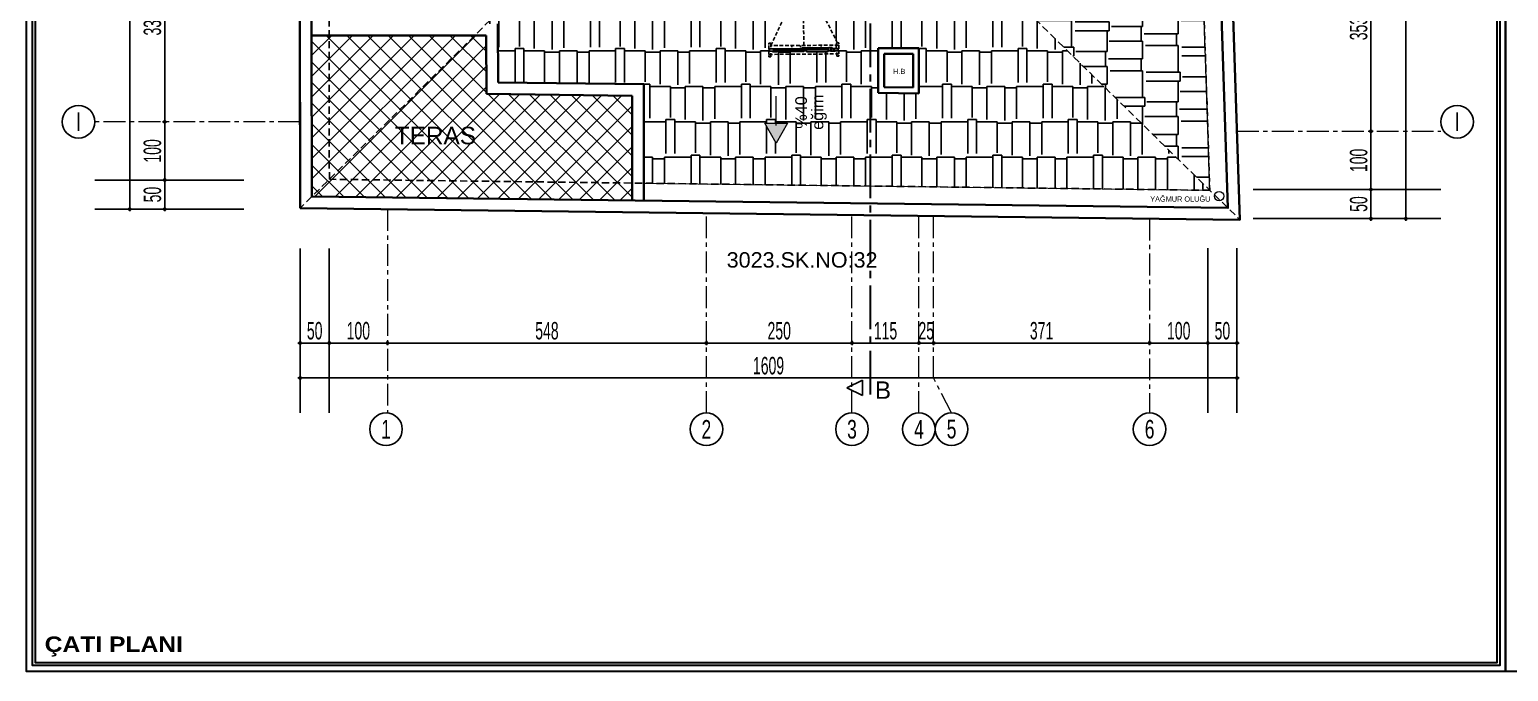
# Model space of a CAD drawing. Extents: x 386248 to 427517, y 4539405 to 4542296.
# Drawn here: x 400930 to 403469, y 4539405 to 4540508 of the extents above; entities that cross this region are included whole.
import ezdxf
from ezdxf.enums import TextEntityAlignment as Align

# ---------------------------------------------------------------- set-up
doc = ezdxf.new("R2010")
doc.units = 0
for name, pattern in [('CENTER', [2, 1.25, -0.25, 0.25, -0.25]), ('CENTER2', [1.125, 0.75, -0.125, 0.125, -0.125]), ('CENTERX2', [4, 2.5, -0.5, 0.5, -0.5]), ('DASHED2', [0.375, 0.25, -0.125]), ('DUZ', [0]), ('HIDDEN', [9.525, 6.35, -3.175])]:
    doc.linetypes.add(name, pattern=pattern)
for name, color, linetype, lineweight in [('AKS', 251, 'CENTERX2', 20), ('AKS YAZISI', 4, 'Continuous', 25), ('ASIK', 3, 'Continuous', 20), ('DIŞ 2', 167, 'Continuous', 25), ('DUVAR', 4, 'Continuous', 35), ('GOR1', 51, 'Continuous', 25), ('KOTLAR', 63, 'Continuous', 30), ('MERDIVEN', 161, 'Continuous', 15), ('OLCU10', 2, 'Continuous', 25), ('t', 11, 'Continuous', 5), ('tarama ıslak zemin', 216, 'Continuous', 9), ('tarama2', 8, 'Continuous', 25), ('YAZILAR', 1, 'Continuous', 30)]:
    doc.layers.add(name, color=color, linetype=linetype, lineweight=lineweight)
for name, color, linetype in [('DIM', 7, 'Continuous'), ('duvar-kesim', 250, 'Continuous'), ('mahal', 7, 'Continuous'), ('Standart', 7, 'Continuous'), ('Y-IMAR', 15, 'DUZ')]:
    doc.layers.add(name, color=color, linetype=linetype)
doc.styles.add('arial_1_18', font='arial.ttf', dxfattribs={"height": 0.2})
doc.styles.add('RomanSTA', font='')
doc.styles.get("Standard").update_dxf_attribs({"font": 'arial.ttf'})
doc.styles.add('T', font='ISOt.shx', dxfattribs={"width": 0.6})
doc.styles.add('UNIV', font='', dxfattribs={"width": 0.7})
doc.styles.get('RomanSTA').set_extended_font_data('Arial')
doc.styles.get('UNIV').set_extended_font_data('Comic Sans MS')
doc.dimstyles.new('DOT2', dxfattribs={"dimtxt": 20, "dimasz": 0.7, "dimexe": 5, "dimexo": 5, "dimgap": 6, "dimtad": 1, "dimdec": 0, "dimdsep": 46, "dimtxsty": 'T', "dimblk1": 'SEL2', "dimblk2": 'SEL2', "dimsah": 1, "dimcen": 0, "dimse1": 1, "dimse2": 1, "dimclrd": 256, "dimclre": 256, "dimclrt": 256, "dimadec": 0, "dimazin": 0, "dimtfac": 1, "dimtdec": 0, "dimtix": 1, "dimtmove": 2, "dimatfit": 3, "dimldrblk": 'SEL2', "dimfxl": 1, "dimtolj": 1, "dimtzin": 0, "dimarcsym": 0})

# ---------------------------------------------------------------- blocks, each defined once
blk = doc.blocks.new('50505')
at = {"layer": 'Y-IMAR', "color": 6, "linetype": 'DASHED2', "ltscale": 50}
for q in [(398698.3, 4546588.1), (400311.7, 4546567.9)]:
    blk.add_line((399490.7, 4547372.3), q, dxfattribs=at)
blk.add_lwpolyline([(399490.7, 4547372.3), (399490.7, 4548014.4)], dxfattribs=at)
blk = doc.blocks.new('G$C086A00F8')
blk.add_line((18.9, 80.4), (18.9, 30.3))
blk.add_lwpolyline([(39.4, 34.1), (19.7, 0), (0, 34)], close=True)
for points in [[(19.7, 0), (39.4, 34.1), (0, 34)], [(39.4, 34.1), (0, 34), (19.7, 0), (39.4, 34.1)], [(0, 34), (19.7, 0), (39.4, 34.1), (0, 34)]]:
    blk.add_solid(points)
for s, p in [('%40', (72.5, 24.7)), ('eğim', (100.6, 22.8))]:
    blk.add_text(s, height=20, rotation=90).set_placement(p)
blk = doc.blocks.new('AKS-NO')
blk.add_circle((0, 0), 35)
at = {"color": 7, "style": 'UNIV', "width": 0.7}
blk.add_attdef('AKS-NO', text='', height=40, dxfattribs=at).set_placement((0, 0), align=Align.MIDDLE)
blk = doc.blocks.new('SEL2')
at = {"layer": 'OLCU10'}
for p, q in [((5.25, 0), (-5.25, 0)), ((0, 5.25), (0, -3.95))]:
    blk.add_line(p, q, dxfattribs=at)
blk.add_circle((0, 0), 2.75, dxfattribs=at)
blk = doc.blocks.new('*D3743')
at = {"layer": 'Defpoints', "color": 0}
for p in [(403003.2, 4539909.2), (401394.6, 4539849.2), (403003.2, 4539849.2)]:
    blk.add_point(p, dxfattribs=at)
at = {"layer": 'DIŞ 2', "lineweight": -2}
blk.add_line((401395.3, 4539909.2), (403002.5, 4539909.2), dxfattribs=at)
at = {"layer": 'DIŞ 2', "linetype": 'ByBlock', "lineweight": -2, "xscale": 0.7, "yscale": 0.7, "zscale": 0.7, "rotation": 180}
blk.add_blockref('SEL2', (401394.6, 4539909.2), dxfattribs=at)
at = {"layer": 'DIŞ 2', "linetype": 'ByBlock', "lineweight": -2, "xscale": 0.7, "yscale": 0.7, "zscale": 0.7}
blk.add_blockref('SEL2', (403003.2, 4539909.2), dxfattribs=at)
at = {"layer": 'DIŞ 2', "insert": (402198.9, 4539930.2), "char_height": 30, "attachment_point": 5, "style": 'T'}
blk.add_mtext('\\A1;1609', dxfattribs=at)
blk = doc.blocks.new('*D3744')
at = {"layer": 'Defpoints', "color": 0}
for p in [(401102.1, 4541627.4), (401127.3, 4541627.4), (401127.3, 4540199.2)]:
    blk.add_point(p, dxfattribs=at)
at = {"layer": 'DIŞ 2', "lineweight": -2}
blk.add_line((401102.1, 4540199.9), (401102.1, 4541626.7), dxfattribs=at)
at = {"layer": 'DIŞ 2', "linetype": 'ByBlock', "lineweight": -2, "xscale": 0.7, "yscale": 0.7, "zscale": 0.7}
for p, rotation in [((401102.1, 4541627.4), 90), ((401102.1, 4540199.2), 270)]:
    blk.add_blockref('SEL2', p, dxfattribs=dict(at, rotation=rotation))
at = {"layer": 'DIŞ 2', "insert": (401081.1, 4540913.3), "char_height": 30, "attachment_point": 5, "rotation": 90, "style": 'T'}
blk.add_mtext('\\A1;1428', dxfattribs=at)
blk = doc.blocks.new('*D3752')
at = {"layer": 'ASIK', "lineweight": -2}
blk.add_line((401162.1, 4540685.1), (401162.1, 4540349.9), dxfattribs=at)
at = {"layer": 'Defpoints', "color": 0}
for p in [(401189.4, 4540685.8), (401162.1, 4540349.2), (401190, 4540349.2)]:
    blk.add_point(p, dxfattribs=at)
at = {"layer": 'ASIK', "linetype": 'ByBlock', "lineweight": -2, "xscale": 0.7, "yscale": 0.7, "zscale": 0.7}
for p, rotation in [((401162.1, 4540685.8), 90), ((401162.1, 4540349.2), 270)]:
    blk.add_blockref('SEL2', p, dxfattribs=dict(at, rotation=rotation))
at = {"layer": 'ASIK', "insert": (401141.1, 4540517.5), "char_height": 30, "attachment_point": 5, "rotation": 90, "style": 'T'}
blk.add_mtext('\\A1;337', dxfattribs=at)
blk = doc.blocks.new('*D3753')
at = {"layer": 'Defpoints', "color": 0}
for p in [(401190, 4540349.2), (401162.1, 4540249.2), (401190, 4540249.2)]:
    blk.add_point(p, dxfattribs=at)
at = {"layer": 'GOR1', "lineweight": -2}
blk.add_line((401162.1, 4540348.5), (401162.1, 4540249.9), dxfattribs=at)
at = {"layer": 'GOR1', "linetype": 'ByBlock', "lineweight": -2, "xscale": 0.7, "yscale": 0.7, "zscale": 0.7}
for p, rotation in [((401162.1, 4540349.2), 90), ((401162.1, 4540249.2), 270)]:
    blk.add_blockref('SEL2', p, dxfattribs=dict(at, rotation=rotation))
at = {"layer": 'GOR1', "insert": (401141.1, 4540299.2), "char_height": 30, "attachment_point": 5, "rotation": 90, "style": 'T'}
blk.add_mtext('\\A1;100', dxfattribs=at)
blk = doc.blocks.new('*D3754')
at = {"layer": 'Defpoints', "color": 0}
for p in [(401444.6, 4539990.5), (401544.6, 4539990.5), (401544.6, 4539969.2)]:
    blk.add_point(p, dxfattribs=at)
at = {"layer": 'GOR1', "lineweight": -2}
blk.add_line((401445.3, 4539969.2), (401543.9, 4539969.2), dxfattribs=at)
at = {"layer": 'GOR1', "linetype": 'ByBlock', "lineweight": -2, "xscale": 0.7, "yscale": 0.7, "zscale": 0.7, "rotation": 180}
blk.add_blockref('SEL2', (401444.6, 4539969.2), dxfattribs=at)
at = {"layer": 'GOR1', "linetype": 'ByBlock', "lineweight": -2, "xscale": 0.7, "yscale": 0.7, "zscale": 0.7}
blk.add_blockref('SEL2', (401544.6, 4539969.2), dxfattribs=at)
at = {"layer": 'GOR1', "insert": (401494.6, 4539990.2), "char_height": 30, "attachment_point": 5, "style": 'T'}
blk.add_mtext('\\A1;100', dxfattribs=at)
blk = doc.blocks.new('*D3755')
at = {"layer": 'ASIK', "lineweight": -2}
blk.add_line((401545.3, 4539969.2), (402091.5, 4539969.2), dxfattribs=at)
at = {"layer": 'Defpoints', "color": 0}
for p in [(402092.2, 4540007.2), (401544.6, 4539990.5), (402092.2, 4539969.2)]:
    blk.add_point(p, dxfattribs=at)
at = {"layer": 'ASIK', "linetype": 'ByBlock', "lineweight": -2, "xscale": 0.7, "yscale": 0.7, "zscale": 0.7, "rotation": 180}
blk.add_blockref('SEL2', (401544.6, 4539969.2), dxfattribs=at)
at = {"layer": 'ASIK', "linetype": 'ByBlock', "lineweight": -2, "xscale": 0.7, "yscale": 0.7, "zscale": 0.7}
blk.add_blockref('SEL2', (402092.2, 4539969.2), dxfattribs=at)
at = {"layer": 'ASIK', "insert": (401818.4, 4539990.2), "char_height": 30, "attachment_point": 5, "style": 'T'}
blk.add_mtext('\\A1;548', dxfattribs=at)
blk = doc.blocks.new('*D3756')
at = {"layer": 'ASIK', "lineweight": -2}
blk.add_line((402092.9, 4539969.2), (402341.5, 4539969.2), dxfattribs=at)
at = {"layer": 'Defpoints', "color": 0}
for p in [(402092.2, 4540007.2), (402342.2, 4540007.2), (402342.2, 4539969.2)]:
    blk.add_point(p, dxfattribs=at)
at = {"layer": 'ASIK', "linetype": 'ByBlock', "lineweight": -2, "xscale": 0.7, "yscale": 0.7, "zscale": 0.7, "rotation": 180}
blk.add_blockref('SEL2', (402092.2, 4539969.2), dxfattribs=at)
at = {"layer": 'ASIK', "linetype": 'ByBlock', "lineweight": -2, "xscale": 0.7, "yscale": 0.7, "zscale": 0.7}
blk.add_blockref('SEL2', (402342.2, 4539969.2), dxfattribs=at)
at = {"layer": 'ASIK', "insert": (402217.2, 4539990.2), "char_height": 30, "attachment_point": 5, "style": 'T'}
blk.add_mtext('\\A1;250', dxfattribs=at)
blk = doc.blocks.new('*D3757')
at = {"layer": 'ASIK', "lineweight": -2}
blk.add_line((402342.9, 4539969.2), (402456.5, 4539969.2), dxfattribs=at)
at = {"layer": 'Defpoints', "color": 0}
for p in [(402342.2, 4540007.2), (402457.2, 4539994.9), (402457.2, 4539969.2)]:
    blk.add_point(p, dxfattribs=at)
at = {"layer": 'ASIK', "linetype": 'ByBlock', "lineweight": -2, "xscale": 0.7, "yscale": 0.7, "zscale": 0.7, "rotation": 180}
blk.add_blockref('SEL2', (402342.2, 4539969.2), dxfattribs=at)
at = {"layer": 'ASIK', "linetype": 'ByBlock', "lineweight": -2, "xscale": 0.7, "yscale": 0.7, "zscale": 0.7}
blk.add_blockref('SEL2', (402457.2, 4539969.2), dxfattribs=at)
at = {"layer": 'ASIK', "insert": (402399.7, 4539990.2), "char_height": 30, "attachment_point": 5, "style": 'T'}
blk.add_mtext('\\A1;115', dxfattribs=at)
blk = doc.blocks.new('*D3758')
at = {"layer": 'ASIK', "lineweight": -2}
for p, q in [((402456.5, 4539969.2), (402455.8, 4539969.2)), ((402457.2, 4539969.2), (402482.2, 4539969.2)), ((402482.9, 4539969.2), (402483.6, 4539969.2))]:
    blk.add_line(p, q, dxfattribs=at)
at = {"layer": 'Defpoints', "color": 0}
for p in [(402457.2, 4539994.9), (402482.2, 4539994.9), (402482.2, 4539969.2)]:
    blk.add_point(p, dxfattribs=at)
at = {"layer": 'ASIK', "linetype": 'ByBlock', "lineweight": -2, "xscale": 0.7, "yscale": 0.7, "zscale": 0.7}
blk.add_blockref('SEL2', (402457.2, 4539969.2), dxfattribs=at)
at = {"layer": 'ASIK', "linetype": 'ByBlock', "lineweight": -2, "xscale": 0.7, "yscale": 0.7, "zscale": 0.7, "rotation": 180}
blk.add_blockref('SEL2', (402482.2, 4539969.2), dxfattribs=at)
at = {"layer": 'ASIK', "insert": (402469.7, 4539990.2), "char_height": 30, "attachment_point": 5, "style": 'T'}
blk.add_mtext('\\A1;25', dxfattribs=at)
blk = doc.blocks.new('*D3759')
at = {"layer": 'ASIK', "lineweight": -2}
blk.add_line((402482.9, 4539969.2), (402852.5, 4539969.2), dxfattribs=at)
at = {"layer": 'Defpoints', "color": 0}
for p in [(402482.2, 4539994.9), (402853.2, 4539994.9), (402853.2, 4539969.2)]:
    blk.add_point(p, dxfattribs=at)
at = {"layer": 'ASIK', "linetype": 'ByBlock', "lineweight": -2, "xscale": 0.7, "yscale": 0.7, "zscale": 0.7, "rotation": 180}
blk.add_blockref('SEL2', (402482.2, 4539969.2), dxfattribs=at)
at = {"layer": 'ASIK', "linetype": 'ByBlock', "lineweight": -2, "xscale": 0.7, "yscale": 0.7, "zscale": 0.7}
blk.add_blockref('SEL2', (402853.2, 4539969.2), dxfattribs=at)
at = {"layer": 'ASIK', "insert": (402667.7, 4539990.2), "char_height": 30, "attachment_point": 5, "style": 'T'}
blk.add_mtext('\\A1;371', dxfattribs=at)
blk = doc.blocks.new('*D3760')
at = {"layer": 'Defpoints', "color": 0}
for p in [(402853.2, 4539994.9), (402953.2, 4539994.9), (402953.2, 4539969.2)]:
    blk.add_point(p, dxfattribs=at)
at = {"layer": 'GOR1', "lineweight": -2}
blk.add_line((402853.9, 4539969.2), (402952.5, 4539969.2), dxfattribs=at)
at = {"layer": 'GOR1', "linetype": 'ByBlock', "lineweight": -2, "xscale": 0.7, "yscale": 0.7, "zscale": 0.7, "rotation": 180}
blk.add_blockref('SEL2', (402853.2, 4539969.2), dxfattribs=at)
at = {"layer": 'GOR1', "linetype": 'ByBlock', "lineweight": -2, "xscale": 0.7, "yscale": 0.7, "zscale": 0.7}
blk.add_blockref('SEL2', (402953.2, 4539969.2), dxfattribs=at)
at = {"layer": 'GOR1', "insert": (402903.2, 4539990.2), "char_height": 30, "attachment_point": 5, "style": 'T'}
blk.add_mtext('\\A1;100', dxfattribs=at)
blk = doc.blocks.new('*D3761')
at = {"layer": 'Defpoints', "color": 0}
for p in [(403293.2, 4541627.4), (403293.2, 4541627.4), (403353.2, 4540182.9)]:
    blk.add_point(p, dxfattribs=at)
at = {"layer": 'DIŞ 2', "lineweight": -2}
blk.add_line((403293.2, 4540183.6), (403293.2, 4541626.7), dxfattribs=at)
at = {"layer": 'DIŞ 2', "linetype": 'ByBlock', "lineweight": -2, "xscale": 0.7, "yscale": 0.7, "zscale": 0.7}
for p, rotation in [((403293.2, 4541627.4), 90), ((403293.2, 4540182.9), 270)]:
    blk.add_blockref('SEL2', p, dxfattribs=dict(at, rotation=rotation))
at = {"layer": 'DIŞ 2', "insert": (403272.2, 4540905.1), "char_height": 30, "attachment_point": 5, "rotation": 90, "style": 'T'}
blk.add_mtext('\\A1;1444', dxfattribs=at)
blk = doc.blocks.new('*D3769')
at = {"layer": 'ASIK', "lineweight": -2}
blk.add_line((403233.2, 4540685.1), (403233.2, 4540333.6), dxfattribs=at)
at = {"layer": 'Defpoints', "color": 0}
for p in [(403209.2, 4540685.8), (403209.2, 4540332.9), (403233.2, 4540332.9)]:
    blk.add_point(p, dxfattribs=at)
at = {"layer": 'ASIK', "linetype": 'ByBlock', "lineweight": -2, "xscale": 0.7, "yscale": 0.7, "zscale": 0.7}
for p, rotation in [((403233.2, 4540685.8), 90), ((403233.2, 4540332.9), 270)]:
    blk.add_blockref('SEL2', p, dxfattribs=dict(at, rotation=rotation))
at = {"layer": 'ASIK', "insert": (403212.2, 4540509.3), "char_height": 30, "attachment_point": 5, "rotation": 90, "style": 'T'}
blk.add_mtext('\\A1;353', dxfattribs=at)
blk = doc.blocks.new('*D3770')
at = {"layer": 'Defpoints', "color": 0}
for p in [(403209.2, 4540332.9), (403209.2, 4540232.9), (403233.2, 4540232.9)]:
    blk.add_point(p, dxfattribs=at)
at = {"layer": 'GOR1', "lineweight": -2}
blk.add_line((403233.2, 4540332.2), (403233.2, 4540233.6), dxfattribs=at)
at = {"layer": 'GOR1', "linetype": 'ByBlock', "lineweight": -2, "xscale": 0.7, "yscale": 0.7, "zscale": 0.7}
for p, rotation in [((403233.2, 4540332.9), 90), ((403233.2, 4540232.9), 270)]:
    blk.add_blockref('SEL2', p, dxfattribs=dict(at, rotation=rotation))
at = {"layer": 'GOR1', "insert": (403212.2, 4540282.9), "char_height": 30, "attachment_point": 5, "rotation": 90, "style": 'T'}
blk.add_mtext('\\A1;100', dxfattribs=at)
blk = doc.blocks.new('*D3771')
at = {"layer": 'Defpoints', "color": 0}
for p in [(401251.9, 4540249.2), (401162.1, 4540199.2), (401251.9, 4540199.2)]:
    blk.add_point(p, dxfattribs=at)
at = {"layer": 'GOR1', "lineweight": -2}
blk.add_line((401162.1, 4540248.5), (401162.1, 4540199.9), dxfattribs=at)
at = {"layer": 'GOR1', "linetype": 'ByBlock', "lineweight": -2, "xscale": 0.7, "yscale": 0.7, "zscale": 0.7}
for p, rotation in [((401162.1, 4540249.2), 90), ((401162.1, 4540199.2), 270)]:
    blk.add_blockref('SEL2', p, dxfattribs=dict(at, rotation=rotation))
at = {"layer": 'GOR1', "insert": (401141.1, 4540224.2), "char_height": 30, "attachment_point": 5, "rotation": 90, "style": 'T'}
blk.add_mtext('\\A1;50', dxfattribs=at)
blk = doc.blocks.new('*D3772')
at = {"layer": 'Defpoints', "color": 0}
for p in [(401394.6, 4540051.3), (401444.6, 4540051.3), (401444.6, 4539969.2)]:
    blk.add_point(p, dxfattribs=at)
at = {"layer": 'GOR1', "lineweight": -2}
blk.add_line((401395.3, 4539969.2), (401443.9, 4539969.2), dxfattribs=at)
at = {"layer": 'GOR1', "linetype": 'ByBlock', "lineweight": -2, "xscale": 0.7, "yscale": 0.7, "zscale": 0.7, "rotation": 180}
blk.add_blockref('SEL2', (401394.6, 4539969.2), dxfattribs=at)
at = {"layer": 'GOR1', "linetype": 'ByBlock', "lineweight": -2, "xscale": 0.7, "yscale": 0.7, "zscale": 0.7}
blk.add_blockref('SEL2', (401444.6, 4539969.2), dxfattribs=at)
at = {"layer": 'GOR1', "insert": (401419.6, 4539990.2), "char_height": 30, "attachment_point": 5, "style": 'T'}
blk.add_mtext('\\A1;50', dxfattribs=at)
blk = doc.blocks.new('*D3773')
at = {"layer": 'Defpoints', "color": 0}
for p in [(403192, 4540232.9), (403192, 4540182.9), (403233.2, 4540182.9)]:
    blk.add_point(p, dxfattribs=at)
at = {"layer": 'GOR1', "lineweight": -2}
blk.add_line((403233.2, 4540232.2), (403233.2, 4540183.6), dxfattribs=at)
at = {"layer": 'GOR1', "linetype": 'ByBlock', "lineweight": -2, "xscale": 0.7, "yscale": 0.7, "zscale": 0.7}
for p, rotation in [((403233.2, 4540232.9), 90), ((403233.2, 4540182.9), 270)]:
    blk.add_blockref('SEL2', p, dxfattribs=dict(at, rotation=rotation))
at = {"layer": 'GOR1', "insert": (403212.2, 4540207.9), "char_height": 30, "attachment_point": 5, "rotation": 90, "style": 'T'}
blk.add_mtext('\\A1;50', dxfattribs=at)
blk = doc.blocks.new('*D3776')
at = {"layer": 'Defpoints', "color": 0}
for p in [(402953.2, 4540008.3), (403003.2, 4540008.3), (403003.2, 4539969.2)]:
    blk.add_point(p, dxfattribs=at)
at = {"layer": 'GOR1', "lineweight": -2}
blk.add_line((402953.9, 4539969.2), (403002.5, 4539969.2), dxfattribs=at)
at = {"layer": 'GOR1', "linetype": 'ByBlock', "lineweight": -2, "xscale": 0.7, "yscale": 0.7, "zscale": 0.7, "rotation": 180}
blk.add_blockref('SEL2', (402953.2, 4539969.2), dxfattribs=at)
at = {"layer": 'GOR1', "linetype": 'ByBlock', "lineweight": -2, "xscale": 0.7, "yscale": 0.7, "zscale": 0.7}
blk.add_blockref('SEL2', (403003.2, 4539969.2), dxfattribs=at)
at = {"layer": 'GOR1', "insert": (402978.2, 4539990.2), "char_height": 30, "attachment_point": 5, "style": 'T'}
blk.add_mtext('\\A1;50', dxfattribs=at)
blk = doc.blocks.new('G$C5DD4B624')
at = {"layer": 'Standart', "color": 2, "linetype": 'Continuous', "lineweight": -3, "ltscale": 100}
for points in [[(1052.2, 2101.9), (1025.5, 2088.6)], [(1052.2, 2075.3), (1025.5, 2088.6)], [(1052.2, 2101.9), (1052.2, 2075.3)], [(-239.1, 871.7), (-225.8, 898.4)], [(-212.4, 871.7), (-225.8, 898.4)], [(1993, 871.7), (2006.3, 898.4)], [(2019.6, 871.7), (2006.3, 898.4)], [(-239.1, 871.7), (-212.4, 871.7)], [(1993, 871.7), (2019.6, 871.7)], [(1052.2, 139.3), (1025.5, 126)], [(1052.2, 139.3), (1052.2, 112.7)], [(1052.2, 112.7), (1025.5, 126)]]:
    blk.add_lwpolyline(points, dxfattribs=at)
at = {"layer": 'Standart', "color": 2, "linetype": 'CENTER2', "lineweight": 30, "ltscale": 100}
for points in [[(1065.5, 2101.9), (1065.5, 112.7)], [(-239.1, 858.4), (2019.6, 858.4)]]:
    blk.add_lwpolyline(points, dxfattribs=at)
at = {"layer": 'Standart', "color": 51, "linetype": 'Continuous', "lineweight": -3, "ltscale": 100, "style": 'arial_1_18'}
for s, p in [('B', (1073.6, 2070)), ('A', (-236.6, 823.4)), ('A', (1991.4, 823.4)), ('B', (1073.6, 107.1))]:
    blk.add_text(s, height=30, dxfattribs=at).set_placement(p)
blk = doc.blocks.new('fm-win2')
at = {"color": 8, "linetype": 'Continuous'}
for p, q in [((11, 1.4), (11, 0.2)), ((11, 1.4), (54.3, 1.4)), ((11, 0.2), (54.3, 0.2)), ((12, 1.4), (12, 0.2)), ((12.8, 3), (52.5, 3)), ((53.3, 1.4), (53.3, 0.2)), ((54.3, 1.4), (54.3, 0.2)), ((63.9, 0.3), (63.9, -0.9)), ((63.9, 0.3), (103.2, 0.3)), ((64.9, 0.3), (64.9, -0.9)), ((102.2, 0.3), (102.2, -0.9)), ((103.2, 0.3), (103.2, -0.9)), ((12.9, -1.9), (52.3, -1.9)), ((63.9, -0.9), (103.2, -0.9)), ((65.4, -3.3), (101.6, -3.3))]:
    blk.add_line(p, q, dxfattribs=at)
at = {"linetype": 'Continuous'}
for points in [[(7, -1.8), (0, -1.8), (0, 1.8), (7, 1.8)], [(7.5, -1.7), (7.5, -0.1), (7.2, -0.1), (7.2, 0.2), (7.5, 0.2), (7.5, 0.7), (7.2, 0.7), (7.2, 1), (7.5, 1), (7.5, 2), (6.2, 2), (6.2, 2.7), (5.6, 2.7), (5.5, 2), (5.2, 2), (5.4, 3), (12.5, 3), (12.7, 2), (12.4, 2), (12.3, 2.7), (11.7, 2.7), (11.7, 2), (10.5, 2), (10.5, 1), (10.8, 1), (10.8, 0.7), (10.5, 0.7), (10.5, 0.2), (10.8, 0.2), (10.8, -0.1), (10.5, -0.1), (10.5, -1.7), (10.8, -1.7), (10.8, -2), (7.2, -2), (7.2, -1.7)], [(58, 2), (59.2, 2), (59.2, 2.7), (59.8, 2.7), (59.9, 2), (60.2, 2), (60, 3), (52.8, 3), (52.6, 2), (52.9, 2), (53, 2.7), (53.5, 2.7), (53.5, 2), (54.7, 2), (54.7, 1), (54.4, 1), (54.4, 0.7), (54.7, 0.7), (54.7, 0.2), (54.4, 0.2), (54.4, -0.1), (54.7, -0.1), (54.7, -1.7), (54.4, -1.7), (54.4, -2), (58.3, -2), (58.3, -1.7), (58, -1.7), (58, -0.1), (58.3, -0.1), (58.3, 0.2), (58, 0.2), (58, 0.7), (58.3, 0.7), (58.3, 1), (58, 1)], [(63.1, -1.2), (63.1, 0.9), (63.9, 0.9), (63.9, 1.6), (64.4, 1.6), (64.5, 0.9), (64.9, 0.9), (64.7, 1.9), (59.8, 1.9), (59.8, 1.6), (59.9, 1.6), (59.9, 0.8), (59.1, 0.8), (59.1, -0.2), (60.1, -0.2), (60.1, -1.8), (59.1, -1.8), (59.1, -2.3), (57.5, -2.3), (57.5, -3.5), (63.4, -3.5), (63.4, -3.2), (63.1, -3.2), (63.1, -1.4), (63.4, -1.4), (63.4, -1.2)], [(104, -1.4), (103.7, -1.4), (103.7, -1.2), (104, -1.2), (104, 0.9), (103.1, 0.9), (103.1, 1.6), (102.6, 1.6), (102.5, 0.9), (102.2, 0.9), (102.4, 1.9), (107.3, 1.9), (107.3, 1.6), (107.2, 1.6), (107.2, 0.8), (108, 0.8), (108, -0.2), (107, -0.2), (107, -1.8), (108, -1.8), (108, -2.3), (109.5, -2.3), (109.5, -3.5), (103.7, -3.5), (103.7, -3.2), (104, -3.2)], [(109, 0.7), (108.7, 0.7), (108.7, 1), (109, 1), (109, 2), (107.8, 2), (107.8, 2.7), (107.2, 2.7), (107.1, 2), (106.8, 2), (107, 3), (114.4, 3), (114.6, 2), (114.2, 2), (114.1, 2.7), (113.6, 2.7), (113.6, 2), (112.3, 2), (112.3, 1), (112.6, 1), (112.6, 0.7), (112.3, 0.7), (112.3, 0.2), (112.6, 0.2), (112.6, -0.1), (112.3, -0.1), (112.3, -1.7), (112.6, -1.7), (112.6, -2), (108.7, -2), (108.7, -1.7), (109, -1.7), (109, -0.1), (108.7, -0.1), (108.7, 0.2), (109, 0.2)], [(113, -1.8), (120, -1.8), (120, 1.8), (113, 1.8)]]:
    blk.add_lwpolyline(points, close=True, dxfattribs=at)
at = {"color": 8, "linetype": 'Continuous'}
blk.add_lwpolyline([(63.4, 1.9), (65.2, 3.7), (101.8, 3.7), (103.6, 1.9)], dxfattribs=at)
for points in [[(10.9, -1.4), (10.9, -1.9), (12.6, -1.9), (12.6, -0.5), (12.3, -0.5), (12.3, -1), (11.8, -1), (11.8, -0.5), (11.5, -0.5), (11.5, -1.1), (10.7, -1.1), (10.7, -0.5), (10.6, -0.5), (10.6, -1.4)], [(54.3, -1.4), (54.3, -1.9), (52.6, -1.9), (52.6, -0.5), (52.9, -0.5), (52.9, -1), (53.4, -1), (53.4, -0.5), (53.7, -0.5), (53.7, -1.1), (54.5, -1.1), (54.5, -0.5), (54.6, -0.5), (54.6, -1.4)], [(63.2, -2.4), (63.5, -2.4), (63.5, -3.3), (65.2, -3.3), (65.2, -1.6), (64.9, -1.6), (64.9, -2.1), (64.4, -2.1), (64.4, -1.6), (64.1, -1.6), (64.1, -2.1), (63.3, -2.1), (63.3, -1.6), (63.2, -1.6)], [(103.9, -2.4), (103.6, -2.4), (103.6, -3.3), (101.9, -3.3), (101.9, -1.6), (102.2, -1.6), (102.2, -2.1), (102.7, -2.1), (102.7, -1.6), (103, -1.6), (103, -2.1), (103.8, -2.1), (103.8, -1.6), (103.9, -1.6)]]:
    blk.add_lwpolyline(points, close=True, dxfattribs=at)
blk = doc.blocks.new('güvercinli')
at = {"layer": 'duvar-kesim', "linetype": 'HIDDEN'}
for p, q in [((134034.6, -117635.3), (134034.6, -117620.3)), ((134154.6, -117620.3), (134034.6, -117620.3)), ((134154.6, -117635.3), (134154.6, -117620.3))]:
    blk.add_line(p, q, dxfattribs=at)
for points in [[(134034.6, -117618.3), (134034.6, -117616.3), (134038.1, -117616.3), (134038.1, -117625.3)], [(134034.6, -117637.3), (134034.6, -117639.3), (134038.1, -117639.3), (134038.1, -117630.3)], [(134094.6, -117635.3), (134094.6, -117755.3), (134034.6, -117635.3), (134151.1, -117635.3), (134094.6, -117755.3)], [(134154.6, -117618.3), (134154.6, -117616.3), (134151.1, -117616.3), (134151.1, -117625.3)], [(134154.6, -117637.3), (134154.6, -117639.3), (134151.1, -117639.3), (134151.1, -117630.3)]]:
    blk.add_lwpolyline(points, dxfattribs=at)
at = {"layer": 'duvar-kesim', "linetype": 'HIDDEN', "xscale": -0.9833333333333298, "zscale": 0.98333333333333}
blk.add_blockref('fm-win2', (134153.6, -117627.8), dxfattribs=at)

msp = doc.modelspace()

# ---------------------------------------------------------------- hatches: boundary and pattern name
at = {"layer": 'tarama ıslak zemin'}
h = msp.add_hatch(dxfattribs=at)
h.set_pattern_fill('ANSI37', color=251, scale=200, angle=180, style=0)
h.set_pattern_definition([(45, (173331.615, 4604203.09), (-17.6776695, 17.6776695), []), (135, (173331.615, 4604203.09), (-17.6776695, -17.6776695), [])])
h.paths.add_polyline_path([(401414.846, 4540220.819), (401444.787, 4540250.447), (401444.299, 4540497.591), (401414.299, 4540497.591)])
h.paths.add_polyline_path([(401414.846, 4540220.819), (401964.769, 4540213.957), (401964.725, 4540243.96), (401444.787, 4540250.447)])
h.paths.add_polyline_path([(401444.787, 4540250.447), (401964.725, 4540243.96), (401964.504, 4540393.974), (401714.498, 4540397.094), (401714.317, 4540497.591), (401694.54, 4540497.591)])
h.paths.add_polyline_path([(401444.787, 4540250.447), (401694.54, 4540497.591), (401444.299, 4540497.591)])
h.paths.add_polyline_path([(401550.392, 4540348.6), (401701.947, 4540348.6), (401701.947, 4540302.577), (401550.392, 4540302.577)], flags=24)
at = {"layer": 'tarama2'}
h = msp.add_hatch(dxfattribs=at)
h.set_pattern_fill('AR-RSHKE', color=1, scale=0.2, angle=180)
h.set_pattern_definition([(180, (-73930.134, 126174.51), (-129.54, -60.96), [30.48, -25.4, 35.56, -15.24, 45.72, -20.32]), (180, (-73960.614, 126171.97), (-129.54, -60.96), [25.4, -96.52, 20.32, -30.48]), (180, (-74021.574, 126178.32), (-129.54, -60.96), [15.24, -157.48]), (270, (-73930.134, 126174.51), (43.18, -60.96), [58.42, -185.42]), (270, (-73960.614, 126174.51), (43.18, -60.96), [57.15, -186.69]), (270, (-73986.014, 126174.51), (43.18, -60.96), [53.34, -190.5]), (270, (-74021.574, 126178.32), (43.18, -60.96), [58.42, -185.42]), (270, (-74036.814, 126178.32), (43.18, -60.96), [58.42, -185.42]), (270, (-74082.534, 126174.51), (43.18, -60.96), [55.88, -187.96])])
h.paths.add_polyline_path([(401823.002, 4540624.711), (401714.751, 4540517.591), (401734.278, 4540517.591), (401734.459, 4540416.846), (401984.475, 4540413.726), (401984.726, 4540243.71), (402373.354, 4540238.861), (402373.354, 4540624.711)])
h.paths.add_polyline_path([(402555.34, 4540624.711), (402373.354, 4540624.711), (402373.354, 4540238.861), (402956.585, 4540231.583)])
h.paths.add_polyline_path([(402373.354, 4540624.711), (402555.34, 4540624.711), (402482.151, 4540696.419), (402482.151, 4540685.762), (402373.354, 4540685.762)])
h.paths.add_polyline_path([(401823.002, 4540624.711), (402373.354, 4540624.711), (402373.354, 4540685.762), (402092.151, 4540685.762), (402092.151, 4540891.048)])
h.paths.add_polyline_path([(402231.642, 4540346.682), (402212.025, 4540312.568), (402192.289, 4540346.614), (402211.223, 4540346.647)], flags=16)
h.paths.add_polyline_path([(402256.876, 4540475.117), (402256.867, 4540476.367), (402262.324, 4540476.406), (402262.619, 4540476.408), (402264.39, 4540476.271), (402264.636, 4540476.273), (402300.232, 4540476.528), (402300.478, 4540476.53), (402302.247, 4540476.693), (402302.542, 4540476.695), (402307.999, 4540476.734), (402308.008, 4540475.484), (402308.01, 4540475.234), (402310.714, 4540475.254), (402311.009, 4540475.256), (402311.011, 4540474.944), (402310.716, 4540474.942), (402310.728, 4540473.354), (402311.023, 4540473.356), (402311.025, 4540473.056), (402310.73, 4540473.054), (402310.733, 4540472.554), (402311.028, 4540472.556), (402311.031, 4540472.256), (402310.736, 4540472.254), (402310.743, 4540471.254), (402311.48, 4540471.259), (402311.478, 4540471.509), (402311.453, 4540475.009), (402318.336, 4540475.058), (402318.362, 4540471.558), (402313.052, 4540471.52), (402313.004, 4540471.27), (402312.815, 4540470.269), (402305.588, 4540470.217), (402305.363, 4540471.315), (402302.191, 4540471.292), (402300.434, 4540469.48), (402264.536, 4540469.222), (402262.753, 4540471.009), (402259.562, 4540470.886), (402259.372, 4540469.885), (402252.243, 4540469.834), (402212.916, 4540469.551), (402212.665, 4540469.549), (402205.683, 4540469.499), (402205.48, 4540470.498), (402205.429, 4540470.748), (402200.365, 4540470.711), (402200.339, 4540474.211), (402207.223, 4540474.26), (402207.419, 4540474.262), (402207.417, 4540474.512), (402207.712, 4540474.514), (402210.662, 4540474.535), (402210.957, 4540474.537), (402212.728, 4540474.4), (402212.974, 4540474.402), (402251.766, 4540474.68), (402252.11, 4540474.683), (402253.879, 4540474.845), (402254.174, 4540474.848), (402256.878, 4540474.867)], flags=16)
h.paths.add_polyline_path([(402259.297, 4540480.385), (402202.798, 4540479.979), (402258.435, 4540600.381), (402317.266, 4540484.801), (402319.295, 4540480.815), (402315.795, 4540480.79)], flags=16)
h.paths.add_polyline_path([(402387.151, 4540398.701), (402387.151, 4540475.762), (402457.151, 4540475.762), (402457.151, 4540397.827)], flags=16)
h.paths.add_polyline_path([(402239.421, 4540333.865), (402239.421, 4540396.825), (402270.498, 4540396.825), (402270.498, 4540333.865)], flags=24)
h.paths.add_polyline_path([(402212.025, 4540312.568), (402231.642, 4540346.682), (402192.289, 4540346.614)], flags=24)
h.paths.add_polyline_path([(402231.642, 4540346.682), (402192.289, 4540346.614), (402231.642, 4540346.682), (402212.025, 4540312.568)], flags=24)
h.paths.add_polyline_path([(402192.289, 4540346.614), (402212.025, 4540312.568), (402192.289, 4540346.614), (402231.642, 4540346.682)], flags=24)
h.paths.add_polyline_path([(402267.931, 4540331.36), (402267.931, 4540399.096), (402303.811, 4540399.096), (402303.811, 4540331.36)], flags=24)
h.paths.add_polyline_path([(402411.579, 4540442.511), (402435.362, 4540442.511), (402435.362, 4540429.011), (402411.579, 4540429.011)], flags=8)
h.paths.add_polyline_path([(402200.339, 4540474.211), (402200.365, 4540470.711), (402205.429, 4540470.748), (402207.248, 4540470.761), (402207.223, 4540474.26)], flags=0)
h.paths.add_polyline_path([(402258.435, 4540600.381), (402202.798, 4540479.979), (402259.297, 4540480.385)], flags=0)
h.paths.add_polyline_path([(402397.151, 4540408.577), (402397.151, 4540465.762), (402447.151, 4540465.762), (402447.151, 4540407.953)], flags=0)
h = msp.add_hatch(dxfattribs=at)
h.set_pattern_fill('AR-RSHKE', color=16, scale=0.2, angle=90)
h.set_pattern_definition([(90, (4942410.3, 4138710.355), (-60.96, 129.54), [30.48, -25.4, 35.56, -15.24, 45.72, -20.32]), (90, (4942407.76, 4138740.835), (-60.96, 129.54), [25.4, -96.52, 20.32, -30.48]), (90, (4942414.11, 4138801.795), (-60.96, 129.54), [15.24, -157.48]), (180, (4942410.3, 4138710.355), (-60.96, -43.18), [58.42, -185.42]), (180, (4942410.3, 4138740.835), (-60.96, -43.18), [57.15, -186.69]), (180, (4942410.3, 4138766.235), (-60.96, -43.18), [53.34, -190.5]), (180, (4942414.11, 4138801.795), (-60.96, -43.18), [58.42, -185.42]), (180, (4942414.11, 4138817.035), (-60.96, -43.18), [58.42, -185.42]), (180, (4942410.3, 4138862.755), (-60.96, -43.18), [55.88, -187.96])])
h.paths.add_polyline_path([(402555.34, 4540624.711), (402956.585, 4540231.583), (402943.641, 4540624.711)])

# ---------------------------------------------------------------- linework, layer by layer
at = {"layer": 'AKS', "linetype": 'CENTER', "ltscale": 30}
for p, q in [((401394.592, 4540349.21), (401042.067, 4540349.21)), ((403003.277, 4540332.881), (403353.196, 4540332.881)), ((401544.592, 4540199.198), (401544.592, 4539849.21)), ((402092.151, 4539849.21), (402092.151, 4540192.366)), ((402342.151, 4539849.21), (402342.151, 4540189.246)), ((402457.151, 4539849.21), (402457.151, 4540187.811)), ((402853.196, 4540182.869), (402853.196, 4539849.21))]:
    msp.add_line(p, q, dxfattribs=at)
msp.add_lwpolyline([(402513.151, 4539849.21), (402482.151, 4539909.21), (402482.151, 4540187.499)], dxfattribs=at)
at = {"layer": 'DIM'}
msp.add_lwpolyline([(401392.066, 4541627.375), (402960.654, 4541627.375), (403008.28, 4540180.934), (401394.885, 4540201.066)], close=True, dxfattribs=at)
at = {"layer": 'DUVAR'}
for p, q in [((401394.885, 4540201.066), (401392.066, 4541627.375)), ((401734.459, 4540416.846), (401734.278, 4540517.591)), ((401714.317, 4540497.591), (401414.317, 4540497.591)), ((401714.498, 4540397.094), (401714.317, 4540497.591)), ((402387.151, 4540475.762), (402457.151, 4540475.762)), ((402387.151, 4540475.762), (402387.151, 4540398.701)), ((402397.151, 4540465.762), (402447.151, 4540465.762)), ((402397.151, 4540465.762), (402397.151, 4540408.577)), ((402447.151, 4540465.762), (402447.151, 4540407.953)), ((402457.151, 4540475.762), (402457.151, 4540397.827)), ((401984.475, 4540413.726), (401734.459, 4540416.846)), ((401984.77, 4540213.707), (401984.475, 4540413.726)), ((401964.504, 4540393.974), (401714.498, 4540397.094)), ((401964.769, 4540213.957), (401964.504, 4540393.974)), ((402457.151, 4540397.827), (402387.151, 4540398.701)), ((402447.151, 4540407.953), (402397.151, 4540408.577)), ((402987.602, 4540201.194), (401414.846, 4540220.819)), ((403008.28, 4540180.934), (401394.885, 4540201.066))]:
    msp.add_line(p, q, dxfattribs=at)
for points in [[(401394.885, 4540201.066), (403008.28, 4540180.934), (402960.654, 4541627.375), (401392.066, 4541627.375)], [(401414.846, 4540220.819), (402987.602, 4540201.194), (402941.302, 4541607.375), (401412.106, 4541607.375)]]:
    msp.add_lwpolyline(points, close=True, dxfattribs=at)
msp.add_lwpolyline([(401414.846, 4540220.819), (401414.317, 4540497.591)], dxfattribs=at)
at = {"layer": 'GOR1'}
for p, q in [((401297.832, 4540249.21), (401042.067, 4540249.21)), ((403030.736, 4540232.881), (403353.196, 4540232.881)), ((401297.832, 4540199.21), (401042.067, 4540199.21)), ((403030.736, 4540182.881), (403353.196, 4540182.881)), ((401394.592, 4540131.789), (401394.592, 4539849.21)), ((401444.592, 4540131.789), (401444.592, 4539849.21)), ((402953.196, 4540131.959), (402953.196, 4539849.21)), ((403003.196, 4540131.959), (403003.196, 4539849.21))]:
    msp.add_line(p, q, dxfattribs=at)
at = {"layer": 'MERDIVEN'}
msp.add_lwpolyline([(401984.726, 4540243.71), (402956.585, 4540231.583), (402911.285, 4541607.375)], dxfattribs=at)
msp.add_circle((402972.461, 4540221.502), 8.016, dxfattribs=at)
at = {"layer": 'Y-IMAR', "linetype": 'DASHED2', "ltscale": 50}
for p, q in [((401444.787, 4540250.447), (401442.066, 4541627.375)), ((402910.627, 4541627.375), (402956.585, 4540231.583)), ((402956.585, 4540231.583), (401444.787, 4540250.447))]:
    msp.add_line(p, q, dxfattribs=at)
at = {"layer": 'YAZILAR', "color": 133, "ltscale": 5}
for points in [[(400925.067, 4542295.7), (403464.276, 4542295.7), (403464.276, 4539405.231), (400925.067, 4539405.231)], [(403464.276, 4542295.7), (405617.807, 4542295.7), (405617.807, 4539405.231), (403464.276, 4539405.231)], [(400935.067, 4542285.7), (403454.276, 4542285.7), (403454.276, 4539415.231), (400935.067, 4539415.231)], [(400940.067, 4542280.7), (403449.276, 4542280.7), (403449.276, 4539420.231), (400940.067, 4539420.231)]]:
    msp.add_lwpolyline(points, close=True, dxfattribs=at)

# ---------------------------------------------------------------- block references
at = {"layer": 'AKS YAZISI'}
ref = msp.add_blockref('AKS-NO', (401014.067, 4540349.21), dxfattribs=dict(at, xscale=-0.8000000000029103, yscale=0.8000000000029103, zscale=0.8, rotation=180.0000000005319))
ref.add_attrib('AKS-NO', 'I', dxfattribs={"layer": '0', "color": 7, "height": 32, "style": 'UNIV', "width": 0.7}).set_placement((401014.067, 4540349.21), align=Align.MIDDLE)
ref = msp.add_blockref('AKS-NO', (403381.196, 4540349.21), dxfattribs=dict(at, xscale=-0.8000000000029103, yscale=0.8000000000029103, zscale=0.8, rotation=180.0000000005319))
ref.add_attrib('AKS-NO', 'I', dxfattribs={"layer": '0', "color": 7, "height": 32, "style": 'UNIV', "width": 0.7}).set_placement((403381.196, 4540349.21), align=Align.MIDDLE)
ref = msp.add_blockref('AKS-NO', (401542.067, 4539821.21), dxfattribs=dict(at, xscale=-0.8000000000029103, yscale=0.8000000000029103, zscale=0.8, rotation=180.0000000005319))
ref.add_attrib('AKS-NO', '1', dxfattribs={"layer": '0', "color": 7, "height": 32, "style": 'UNIV', "width": 0.7}).set_placement((401542.067, 4539821.21), align=Align.MIDDLE)
ref = msp.add_blockref('AKS-NO', (402092.151, 4539821.21), dxfattribs=dict(at, xscale=-0.8000000000029103, yscale=0.8000000000029103, zscale=0.8, rotation=180.0000000005319))
ref.add_attrib('AKS-NO', '2', dxfattribs={"layer": '0', "color": 7, "height": 32, "style": 'UNIV', "width": 0.7}).set_placement((402092.151, 4539821.21), align=Align.MIDDLE)
ref = msp.add_blockref('AKS-NO', (402342.151, 4539821.21), dxfattribs=dict(at, xscale=-0.8000000000029103, yscale=0.8000000000029103, zscale=0.8, rotation=180.0000000005319))
ref.add_attrib('AKS-NO', '3', dxfattribs={"layer": '0', "color": 7, "height": 32, "style": 'UNIV', "width": 0.7}).set_placement((402342.151, 4539821.21), align=Align.MIDDLE)
ref = msp.add_blockref('AKS-NO', (402457.151, 4539821.21), dxfattribs=dict(at, xscale=-0.8000000000029103, yscale=0.8000000000029103, zscale=0.8, rotation=180.0000000005319))
ref.add_attrib('AKS-NO', '4', dxfattribs={"layer": '0', "color": 7, "height": 32, "style": 'UNIV', "width": 0.7}).set_placement((402457.151, 4539821.21), align=Align.MIDDLE)
ref = msp.add_blockref('AKS-NO', (402513.151, 4539821.21), dxfattribs=dict(at, xscale=-0.8000000000029103, yscale=0.8000000000029103, zscale=0.8, rotation=180.0000000005319))
ref.add_attrib('AKS-NO', '5', dxfattribs={"layer": '0', "color": 7, "height": 32, "style": 'UNIV', "width": 0.7}).set_placement((402513.151, 4539821.21), align=Align.MIDDLE)
ref = msp.add_blockref('AKS-NO', (402853.196, 4539821.21), dxfattribs=dict(at, xscale=-0.8000000000029103, yscale=0.8000000000029103, zscale=0.8, rotation=180.0000000005319))
ref.add_attrib('AKS-NO', '6', dxfattribs={"layer": '0', "color": 7, "height": 32, "style": 'UNIV', "width": 0.7}).set_placement((402853.196, 4539821.21), align=Align.MIDDLE)
at = {"layer": 'duvar-kesim', "rotation": 180.4113725079544}
msp.add_blockref('güvercinli', (537195.075, 4423810.896), dxfattribs=at)
at = {"layer": 'GOR1'}
msp.add_blockref('G$C5DD4B624', (401307.812, 4539766.311), dxfattribs=at)
at = {"layer": 'MERDIVEN'}
for name, p in [('50505', (2696.603, -6387.013)), ('G$C086A00F8', (402192.289, 4540312.568))]:
    msp.add_blockref(name, p, dxfattribs=at)

# ---------------------------------------------------------------- texts
at = {"layer": 'KOTLAR', "color": 251, "linetype": 'Continuous'}
msp.add_text('YAĞMUR OLUĞU', height=9, dxfattribs=at).set_placement((402905.928, 4540216.522), align=Align.MIDDLE_CENTER)
at = {"layer": 'mahal'}
msp.add_text('TERAS', height=30, dxfattribs=at).set_placement((401626.773, 4540310.588), align=Align.CENTER)
at = {"layer": 't'}
msp.add_text('H.B', height=9, dxfattribs=at).set_placement((402423.302, 4540435.761), align=Align.MIDDLE_CENTER)
at = {"layer": 'YAZILAR', "color": 0, "style": 'RomanSTA'}
msp.add_text('3023.SK.NO:32', height=26.47628, dxfattribs=at).set_placement((402126.982, 4540098.791))
at = {"layer": 'YAZILAR', "color": 0, "insert": (400955.974, 4539465.232), "char_height": 26.47628, "width": 5120.77446, "attachment_point": 1, "style": 'RomanSTA'}
msp.add_mtext('{\\fArial Black|b0|i0|c162|p34;ÇATI PLANI}', dxfattribs=at)

# ---------------------------------------------------------------- dimensions: what is measured, and where the dimension line sits
at = {"layer": 'ASIK'}
for base, p1, p2, picture, middle in [((401162.067, 4540349.21), (401189.416, 4540685.762), (401189.978, 4540349.21), '*D3752', (401141.067, 4540517.486)), ((403233.196, 4540332.881), (403209.169, 4540685.762), (403209.169, 4540332.881), '*D3769', (403212.196, 4540509.322))]:
    dim = msp.add_linear_dim(base=base, p1=p1, p2=p2, angle=90, dimstyle='DOT2', override={"dimtxt": 30, "dimtxsty": 'T', "dimldrblk": 'SEL2'}, dxfattribs=at)
    dim.commit()
    dim.dimension.update_dxf_attribs({"geometry": picture, "text_midpoint": middle})
for base, p1, p2, picture, middle in [((402092.151, 4539969.21), (401544.592, 4539990.5), (402092.151, 4540007.177), '*D3755', (401818.372, 4539990.21)), ((402342.151, 4539969.21), (402092.151, 4540007.177), (402342.151, 4540007.177), '*D3756', (402217.151, 4539990.21)), ((402457.151, 4539969.21), (402342.151, 4540007.177), (402457.151, 4539994.891), '*D3757', (402399.651, 4539990.21)), ((402482.151, 4539969.21), (402457.151, 4539994.891), (402482.151, 4539994.891), '*D3758', (402469.651, 4539990.21)), ((402853.196, 4539969.21), (402482.151, 4539994.891), (402853.196, 4539994.891), '*D3759', (402667.673, 4539990.21))]:
    dim = msp.add_linear_dim(base=base, p1=p1, p2=p2, dimstyle='DOT2', override={"dimtxt": 30, "dimtxsty": 'T', "dimldrblk": 'SEL2'}, dxfattribs=at)
    dim.commit()
    dim.dimension.update_dxf_attribs({"geometry": picture, "text_midpoint": middle})
at = {"layer": 'DIŞ 2'}
for base, p1, p2, picture, middle in [((401102.067, 4541627.375), (401127.322, 4540199.21), (401127.322, 4541627.375), '*D3744', (401081.067, 4540913.293)), ((403293.196, 4541627.375), (403353.196, 4540182.881), (403293.196, 4541627.375), '*D3761', (403272.196, 4540905.128))]:
    dim = msp.add_linear_dim(base=base, p1=p1, p2=p2, angle=90, dimstyle='DOT2', override={"dimtxt": 30, "dimtxsty": 'T', "dimldrblk": 'SEL2'}, dxfattribs=at)
    dim.commit()
    dim.dimension.update_dxf_attribs({"geometry": picture, "text_midpoint": middle})
dim = msp.add_linear_dim(base=(403003.196, 4539909.21), p1=(401394.592, 4539849.21), p2=(403003.196, 4539849.21), dimstyle='DOT2', override={"dimtxt": 30, "dimtxsty": 'T', "dimldrblk": 'SEL2'}, dxfattribs=at)
dim.commit()
dim.dimension.update_dxf_attribs({"geometry": '*D3743', "text_midpoint": (402198.894, 4539930.21)})
at = {"layer": 'GOR1'}
for base, p1, p2, picture, middle in [((401162.067, 4540249.21), (401189.978, 4540349.21), (401189.978, 4540249.21), '*D3753', (401141.067, 4540299.21)), ((403233.196, 4540232.881), (403209.169, 4540332.881), (403209.169, 4540232.881), '*D3770', (403212.196, 4540282.881)), ((401162.067, 4540199.21), (401251.864, 4540249.21), (401251.864, 4540199.21), '*D3771', (401141.067, 4540224.21)), ((403233.196, 4540182.881), (403191.966, 4540232.881), (403191.966, 4540182.881), '*D3773', (403212.196, 4540207.881))]:
    dim = msp.add_linear_dim(base=base, p1=p1, p2=p2, angle=90, dimstyle='DOT2', override={"dimtxt": 30, "dimtxsty": 'T', "dimldrblk": 'SEL2'}, dxfattribs=at)
    dim.commit()
    dim.dimension.update_dxf_attribs({"geometry": picture, "text_midpoint": middle})
for base, p1, p2, picture, middle in [((401444.592, 4539969.21), (401394.592, 4540051.311), (401444.592, 4540051.311), '*D3772', (401419.592, 4539990.21)), ((401544.592, 4539969.21), (401444.592, 4539990.5), (401544.592, 4539990.5), '*D3754', (401494.592, 4539990.21)), ((402953.196, 4539969.21), (402853.196, 4539994.891), (402953.196, 4539994.891), '*D3760', (402903.196, 4539990.21)), ((403003.196, 4539969.21), (402953.196, 4540008.318), (403003.196, 4540008.318), '*D3776', (402978.196, 4539990.21))]:
    dim = msp.add_linear_dim(base=base, p1=p1, p2=p2, dimstyle='DOT2', override={"dimtxt": 30, "dimtxsty": 'T', "dimldrblk": 'SEL2'}, dxfattribs=at)
    dim.commit()
    dim.dimension.update_dxf_attribs({"geometry": picture, "text_midpoint": middle})

doc.saveas('drawing.dxf')
